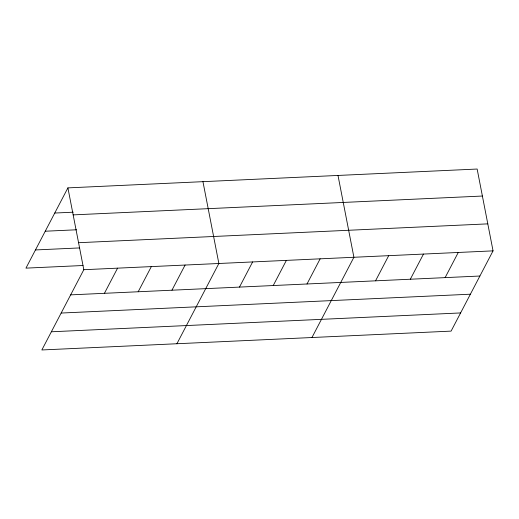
<?xml version="1.0" encoding="UTF-8"?>
<svg xmlns="http://www.w3.org/2000/svg" width="519" height="519" viewBox="0 0 519 519"><rect width="100%" height="100%" fill="white"/><g stroke="black" fill="none" stroke-linecap="round" stroke-linejoin="round"><path stroke-width="0.78" d="M67.905 187.884L83.812 269.711L41.857 349.962L451.095 331.116L493.05 250.865L477.143 169.038L67.905 187.884L25.95 268.135L83.027 265.507M104.423 293.319L117.573 268.161M138.184 291.762L151.334 266.604M171.945 290.205L185.095 265.047M176.908 343.74L218.862 263.496L202.948 181.663M239.473 287.098L252.623 261.939M273.234 285.541L286.384 260.382M306.995 283.99L320.145 258.832M311.958 337.525L353.906 257.275L337.999 175.448M375.542 280.831L388.692 255.672M410.328 279.228L423.478 254.07M445.114 277.626L458.264 252.468M54.748 213.043L73.237 212.193M73.153 214.885L482.391 196.039M45.244 231.221L76.598 229.781M78.564 242.71L487.802 223.864M35.454 249.95L79.666 247.92M83.812 269.711L493.05 250.865M70.662 294.87L479.9 276.024M61.158 313.048L470.396 294.202M51.362 331.784L460.6 312.938"/></g></svg>
